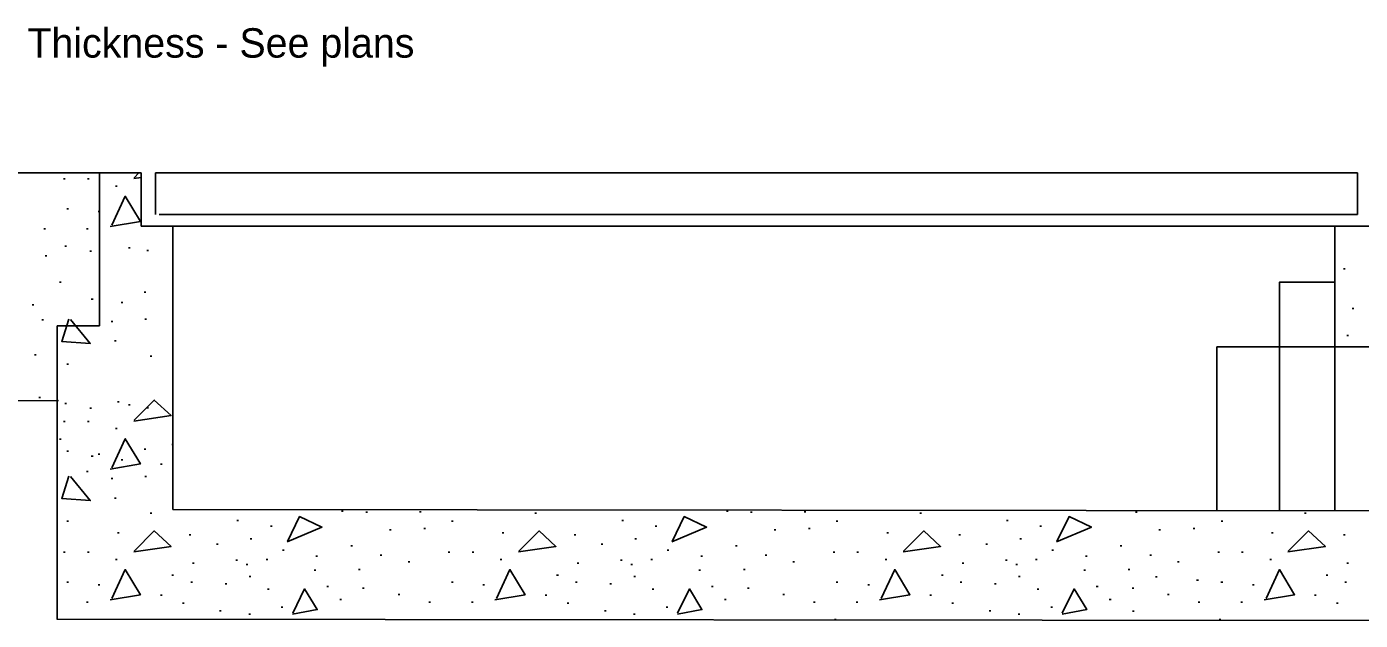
# Model space of a CAD drawing. Extents: x 0 to 2.83, y 0 to 1.83.
# Drawn here: x 0.439 to 0.968, y 1.116 to 1.351 of the extents above; entities that cross this region are included whole.
import ezdxf

# ---------------------------------------------------------------- set-up
doc = ezdxf.new("R2010")
doc.units = 0
doc.layers.add('RD_Pr_Roadway_Dimensions', color=7, linetype='Continuous')
doc.layers.add('SH_General_Details', color=7, linetype='Continuous')

msp = doc.modelspace()

# ---------------------------------------------------------------- linework, layer by layer
at = {"layer": 'SH_General_Details'}
for p, q in [((0.48477, 1.29308), (0.38599, 1.29308)), ((0.45398, 1.29067), (0.45464, 1.29067)), ((0.46343, 1.29067), (0.4641, 1.29067)), ((0.4682, 1.29308), (0.4682, 1.23239)), ((0.48477, 1.29308), (0.48477, 1.27187)), ((0.49041, 1.29308), (0.96717, 1.29308)), ((0.49041, 1.29308), (0.49041, 1.27656)), ((0.96717, 1.29308), (0.96717, 1.27656)), ((0.47461, 1.28781), (0.47528, 1.28781)), ((0.45526, 1.27883), (0.45593, 1.27883)), ((0.46773, 1.27768), (0.4684, 1.27768)), ((0.49197, 1.27656), (0.96717, 1.27656)), ((0.44624, 1.2708), (0.4469, 1.2708)), ((0.46315, 1.2708), (0.46381, 1.2708)), ((0.48477, 1.27187), (0.97264, 1.27187)), ((0.49738, 1.27187), (0.49738, 1.15949)), ((0.95814, 1.27187), (0.95814, 1.22464)), ((0.44667, 1.2602), (0.44733, 1.2602)), ((0.45455, 1.26392), (0.45522, 1.26392)), ((0.46444, 1.26206), (0.4651, 1.26206)), ((0.47977, 1.26335), (0.48044, 1.26335)), ((0.48708, 1.2622), (0.48775, 1.2622)), ((0.96161, 1.25497), (0.96228, 1.25497)), ((0.4524, 1.24974), (0.45307, 1.24974)), ((0.46501, 1.243), (0.46568, 1.243)), ((0.48593, 1.24572), (0.4866, 1.24572)), ((0.44151, 1.24071), (0.44217, 1.24071)), ((0.47691, 1.24157), (0.47757, 1.24157)), ((0.96505, 1.23925), (0.96572, 1.23925)), ((0.44538, 1.23469), (0.44604, 1.23469)), ((0.4682, 1.23239), (0.4514, 1.23239)), ((0.4514, 1.23239), (0.4514, 1.11605)), ((0.47289, 1.23411), (0.47356, 1.23411)), ((0.48622, 1.23497), (0.48689, 1.23497)), ((0.9629, 1.22851), (0.96357, 1.22851)), ((0.47418, 1.22638), (0.47485, 1.22638)), ((0.91137, 1.22404), (1.03595, 1.22395)), ((0.91137, 1.15906), (0.91137, 1.22404)), ((0.93625, 1.22408), (0.93625, 1.15919)), ((0.95814, 1.22411), (0.95814, 1.15919)), ((0.44251, 1.22093), (0.44318, 1.22093)), ((0.45527, 1.2172), (0.45593, 1.2172)), ((0.48837, 1.22036), (0.48904, 1.22036)), ((0.45204, 1.20277), (0.38731, 1.20246)), ((0.44423, 1.20391), (0.4449, 1.20391)), ((0.45455, 1.20159), (0.45522, 1.20159)), ((0.47533, 1.20219), (0.476, 1.20219)), ((0.47977, 1.20101), (0.48044, 1.20101)), ((0.46444, 1.19972), (0.4651, 1.19972)), ((0.48708, 1.19987), (0.48775, 1.19987)), ((0.45398, 1.19445), (0.45464, 1.19445)), ((0.46343, 1.19445), (0.4641, 1.19445)), ((0.47461, 1.19159), (0.47528, 1.19159)), ((0.4524, 1.1874), (0.45307, 1.1874)), ((0.49697, 1.18533), (0.49738, 1.18533)), ((0.45526, 1.18261), (0.45593, 1.18261)), ((0.46501, 1.18066), (0.46568, 1.18066)), ((0.46773, 1.18146), (0.4684, 1.18146)), ((0.48593, 1.18339), (0.4866, 1.18339)), ((0.46315, 1.17458), (0.46381, 1.17458)), ((0.47691, 1.17923), (0.47757, 1.17923)), ((0.49238, 1.17745), (0.49305, 1.17745)), ((0.47289, 1.17178), (0.47356, 1.17178)), ((0.48622, 1.17264), (0.48689, 1.17264)), ((0.47418, 1.16404), (0.47485, 1.16404)), ((0.49738, 1.15949), (1.01577, 1.15892)), ((0.56428, 1.15888), (0.56495, 1.15888)), ((0.57388, 1.15845), (0.57455, 1.15845)), ((0.59509, 1.15859), (0.59576, 1.15859)), ((0.71686, 1.15888), (0.71753, 1.15888)), ((0.72646, 1.15845), (0.72713, 1.15845)), ((0.74767, 1.15859), (0.74834, 1.15859)), ((0.87904, 1.15845), (0.87971, 1.15845)), ((0.45527, 1.15487), (0.45593, 1.15487)), ((0.48837, 1.15802), (0.48904, 1.15802)), ((0.52277, 1.15515), (0.52343, 1.15515)), ((0.60785, 1.15487), (0.60851, 1.15487)), ((0.64095, 1.15802), (0.64162, 1.15802)), ((0.67535, 1.15515), (0.67601, 1.15515)), ((0.76043, 1.15487), (0.76109, 1.15487)), ((0.79353, 1.15802), (0.7942, 1.15802)), ((0.82793, 1.15515), (0.82859, 1.15515)), ((0.91301, 1.15487), (0.91367, 1.15487)), ((0.94611, 1.15802), (0.94678, 1.15802)), ((0.47533, 1.15028), (0.476, 1.15028)), ((0.50385, 1.14942), (0.50452, 1.14942)), ((0.52802, 1.14784), (0.52869, 1.14784)), ((0.53605, 1.15286), (0.53671, 1.15286)), ((0.5832, 1.15143), (0.58386, 1.15143)), ((0.59681, 1.152), (0.59748, 1.152)), ((0.62791, 1.15028), (0.62858, 1.15028)), ((0.65643, 1.14942), (0.6571, 1.14942)), ((0.6806, 1.14784), (0.68127, 1.14784)), ((0.68863, 1.15286), (0.68929, 1.15286)), ((0.73578, 1.15143), (0.73644, 1.15143)), ((0.74939, 1.152), (0.75006, 1.152)), ((0.78049, 1.15028), (0.78116, 1.15028)), ((0.80901, 1.14942), (0.80968, 1.14942)), ((0.83318, 1.14784), (0.83385, 1.14784)), ((0.84121, 1.15286), (0.84187, 1.15286)), ((0.88836, 1.15143), (0.88902, 1.15143)), ((0.90197, 1.152), (0.90264, 1.152)), ((0.93307, 1.15028), (0.93374, 1.15028)), ((0.96159, 1.14942), (0.96226, 1.14942)), ((0.45398, 1.14254), (0.45464, 1.14254)), ((0.46343, 1.14254), (0.4641, 1.14254)), ((0.5146, 1.14569), (0.51526, 1.14569)), ((0.54078, 1.1434), (0.54144, 1.1434)), ((0.56786, 1.14512), (0.56853, 1.14512)), ((0.60656, 1.14254), (0.60722, 1.14254)), ((0.61601, 1.14254), (0.61668, 1.14254)), ((0.66718, 1.14569), (0.66784, 1.14569)), ((0.69336, 1.1434), (0.69402, 1.1434)), ((0.72044, 1.14512), (0.72111, 1.14512)), ((0.75914, 1.14254), (0.7598, 1.14254)), ((0.76859, 1.14254), (0.76926, 1.14254)), ((0.81976, 1.14569), (0.82042, 1.14569)), ((0.84594, 1.1434), (0.8466, 1.1434)), ((0.87302, 1.14512), (0.87369, 1.14512)), ((0.91172, 1.14254), (0.91238, 1.14254)), ((0.92117, 1.14254), (0.92184, 1.14254)), ((0.47461, 1.13968), (0.47528, 1.13968)), ((0.50514, 1.13824), (0.50581, 1.13824)), ((0.52234, 1.13939), (0.523, 1.13939)), ((0.52644, 1.13767), (0.52711, 1.13767)), ((0.53433, 1.13968), (0.53499, 1.13968)), ((0.5541, 1.14097), (0.55477, 1.14097)), ((0.57961, 1.1414), (0.58028, 1.1414)), ((0.59065, 1.13867), (0.59131, 1.13867)), ((0.62719, 1.13968), (0.62786, 1.13968)), ((0.65772, 1.13824), (0.65839, 1.13824)), ((0.67492, 1.13939), (0.67558, 1.13939)), ((0.67902, 1.13767), (0.67969, 1.13767)), ((0.68691, 1.13968), (0.68757, 1.13968)), ((0.70668, 1.14097), (0.70735, 1.14097)), ((0.73219, 1.1414), (0.73286, 1.1414)), ((0.74323, 1.13867), (0.74389, 1.13867)), ((0.77977, 1.13968), (0.78044, 1.13968)), ((0.8103, 1.13824), (0.81097, 1.13824)), ((0.8275, 1.13939), (0.82816, 1.13939)), ((0.8316, 1.13767), (0.83227, 1.13767)), ((0.83949, 1.13968), (0.84015, 1.13968)), ((0.85926, 1.14097), (0.85993, 1.14097)), ((0.88477, 1.1414), (0.88544, 1.1414)), ((0.89581, 1.13867), (0.89647, 1.13867)), ((0.93235, 1.13968), (0.93302, 1.13968)), ((0.96288, 1.13824), (0.96355, 1.13824)), ((0.49697, 1.13342), (0.49764, 1.13342)), ((0.52759, 1.13285), (0.52826, 1.13285)), ((0.55339, 1.13543), (0.55405, 1.13543)), ((0.57101, 1.13566), (0.57168, 1.13566)), ((0.64955, 1.13342), (0.65022, 1.13342)), ((0.68017, 1.13285), (0.68084, 1.13285)), ((0.70597, 1.13543), (0.70663, 1.13543)), ((0.72359, 1.13566), (0.72426, 1.13566)), ((0.80213, 1.13342), (0.8028, 1.13342)), ((0.83275, 1.13285), (0.83342, 1.13285)), ((0.85855, 1.13543), (0.85921, 1.13543)), ((0.87617, 1.13566), (0.87684, 1.13566)), ((0.88707, 1.13282), (0.88774, 1.13282)), ((0.95471, 1.13342), (0.95538, 1.13342)), ((0.45526, 1.1307), (0.45593, 1.1307)), ((0.46773, 1.12955), (0.4684, 1.12955)), ((0.50442, 1.1307), (0.50509, 1.1307)), ((0.51804, 1.12998), (0.5187, 1.12998)), ((0.5349, 1.12783), (0.53557, 1.12783)), ((0.5584, 1.12898), (0.55907, 1.12898)), ((0.57259, 1.12826), (0.57326, 1.12826)), ((0.60784, 1.1307), (0.60851, 1.1307)), ((0.62031, 1.12955), (0.62098, 1.12955)), ((0.657, 1.1307), (0.65767, 1.1307)), ((0.67062, 1.12998), (0.67128, 1.12998)), ((0.68748, 1.12783), (0.68815, 1.12783)), ((0.71098, 1.12898), (0.71165, 1.12898)), ((0.72517, 1.12826), (0.72584, 1.12826)), ((0.76042, 1.1307), (0.76109, 1.1307)), ((0.77289, 1.12955), (0.77356, 1.12955)), ((0.80958, 1.1307), (0.81025, 1.1307)), ((0.8232, 1.12998), (0.82386, 1.12998)), ((0.84006, 1.12783), (0.84073, 1.12783)), ((0.86356, 1.12898), (0.86423, 1.12898)), ((0.87775, 1.12826), (0.87842, 1.12826)), ((0.90335, 1.13152), (0.90402, 1.13152)), ((0.913, 1.1307), (0.91367, 1.1307)), ((0.92547, 1.12955), (0.92614, 1.12955)), ((0.96216, 1.1307), (0.96283, 1.1307)), ((0.46315, 1.12267), (0.46381, 1.12267)), ((0.49238, 1.12554), (0.49305, 1.12554)), ((0.50113, 1.12239), (0.50179, 1.12239)), ((0.56356, 1.12382), (0.56423, 1.12382)), ((0.58664, 1.12583), (0.5873, 1.12583)), ((0.59882, 1.12267), (0.59948, 1.12267)), ((0.61573, 1.12267), (0.61639, 1.12267)), ((0.64496, 1.12554), (0.64563, 1.12554)), ((0.65371, 1.12239), (0.65437, 1.12239)), ((0.71614, 1.12382), (0.71681, 1.12382)), ((0.73922, 1.12583), (0.73988, 1.12583)), ((0.7514, 1.12267), (0.75206, 1.12267)), ((0.76831, 1.12267), (0.76897, 1.12267)), ((0.79754, 1.12554), (0.79821, 1.12554)), ((0.80629, 1.12239), (0.80695, 1.12239)), ((0.86872, 1.12382), (0.86939, 1.12382)), ((0.8918, 1.12583), (0.89246, 1.12583)), ((0.90398, 1.12267), (0.90464, 1.12267)), ((0.92089, 1.12267), (0.92155, 1.12267)), ((0.95012, 1.12554), (0.95079, 1.12554)), ((0.95887, 1.12239), (0.95953, 1.12239)), ((0.45139, 1.11605), (0.97229, 1.11552)), ((0.51589, 1.11923), (0.51655, 1.11923)), ((0.52745, 1.11794), (0.52811, 1.11794)), ((0.54034, 1.12081), (0.54101, 1.12081)), ((0.66847, 1.11923), (0.66913, 1.11923)), ((0.68003, 1.11794), (0.68069, 1.11794)), ((0.69292, 1.12081), (0.69359, 1.12081)), ((0.82105, 1.11923), (0.82171, 1.11923)), ((0.83261, 1.11794), (0.83327, 1.11794)), ((0.8455, 1.12081), (0.84617, 1.12081)), ((0.87795, 1.11914), (0.87862, 1.11914)), ((0.75971, 1.11579), (0.76038, 1.11579)), ((0.91229, 1.11579), (0.91296, 1.11579))]:
    msp.add_line(p, q, dxfattribs=at)
for points in [[(0.48477, 1.29124), (0.48182, 1.2908)], [(0.48196, 1.29114), (0.48391, 1.29308)], [(0.47312, 1.27228), (0.47846, 1.28379), (0.48447, 1.27378), (0.47245, 1.27177)], [(0.45676, 1.23489), (0.46461, 1.22537), (0.45326, 1.22621), (0.45609, 1.23506)], [(0.93625, 1.2197), (0.93625, 1.19855)], [(0.95814, 1.21973), (0.95814, 1.19855)], [(0.48196, 1.19492), (0.48998, 1.20293), (0.49665, 1.19676), (0.48182, 1.19458)], [(0.93625, 1.17195), (0.93625, 1.19529)], [(0.95814, 1.17198), (0.95814, 1.19529)], [(0.47312, 1.17606), (0.47846, 1.18757), (0.48447, 1.17756), (0.47245, 1.17555)], [(0.45676, 1.17255), (0.46461, 1.16304), (0.45326, 1.16387), (0.45609, 1.17272)], [(0.93625, 1.16851), (0.93625, 1.15919)], [(0.95814, 1.16854), (0.95814, 1.15919)], [(0.54275, 1.14685), (0.54759, 1.1567), (0.55643, 1.15252), (0.54264, 1.14664)], [(0.69533, 1.14685), (0.70017, 1.1567), (0.70901, 1.15252), (0.69522, 1.14664)], [(0.84791, 1.14685), (0.85275, 1.1567), (0.86159, 1.15252), (0.8478, 1.14664)], [(0.48196, 1.14301), (0.48998, 1.15102), (0.49665, 1.14485), (0.48182, 1.14267)], [(0.63454, 1.14301), (0.64256, 1.15102), (0.64923, 1.14485), (0.6344, 1.14267)], [(0.78712, 1.14301), (0.79514, 1.15102), (0.80181, 1.14485), (0.78698, 1.14267)], [(0.9397, 1.14301), (0.94772, 1.15102), (0.95439, 1.14485), (0.93956, 1.14267)], [(0.47312, 1.12415), (0.47846, 1.13566), (0.48447, 1.12565), (0.47245, 1.12364)], [(0.6257, 1.12415), (0.63104, 1.13566), (0.63705, 1.12565), (0.62503, 1.12364)], [(0.77828, 1.12415), (0.78362, 1.13566), (0.78963, 1.12565), (0.77761, 1.12364)], [(0.93086, 1.12415), (0.9362, 1.13566), (0.94221, 1.12565), (0.93019, 1.12364)], [(0.54492, 1.1183), (0.54959, 1.12798), (0.5546, 1.11981), (0.54483, 1.11796)], [(0.6975, 1.1183), (0.70217, 1.12798), (0.70718, 1.11981), (0.69741, 1.11796)], [(0.85008, 1.1183), (0.85475, 1.12798), (0.85976, 1.11981), (0.84999, 1.11796)]]:
    msp.add_lwpolyline(points, dxfattribs=at)
msp.add_lwpolyline([(0.95814, 1.2241), (0.93625, 1.2241), (0.93625, 1.24972), (0.95814, 1.24972)], close=True, dxfattribs=at)

# ---------------------------------------------------------------- texts
at = {"layer": 'RD_Pr_Roadway_Dimensions'}
msp.add_text('Thickness - See plans', height=0.0116667, dxfattribs=at).set_placement((0.43966, 1.33879))

doc.saveas('drawing.dxf')
